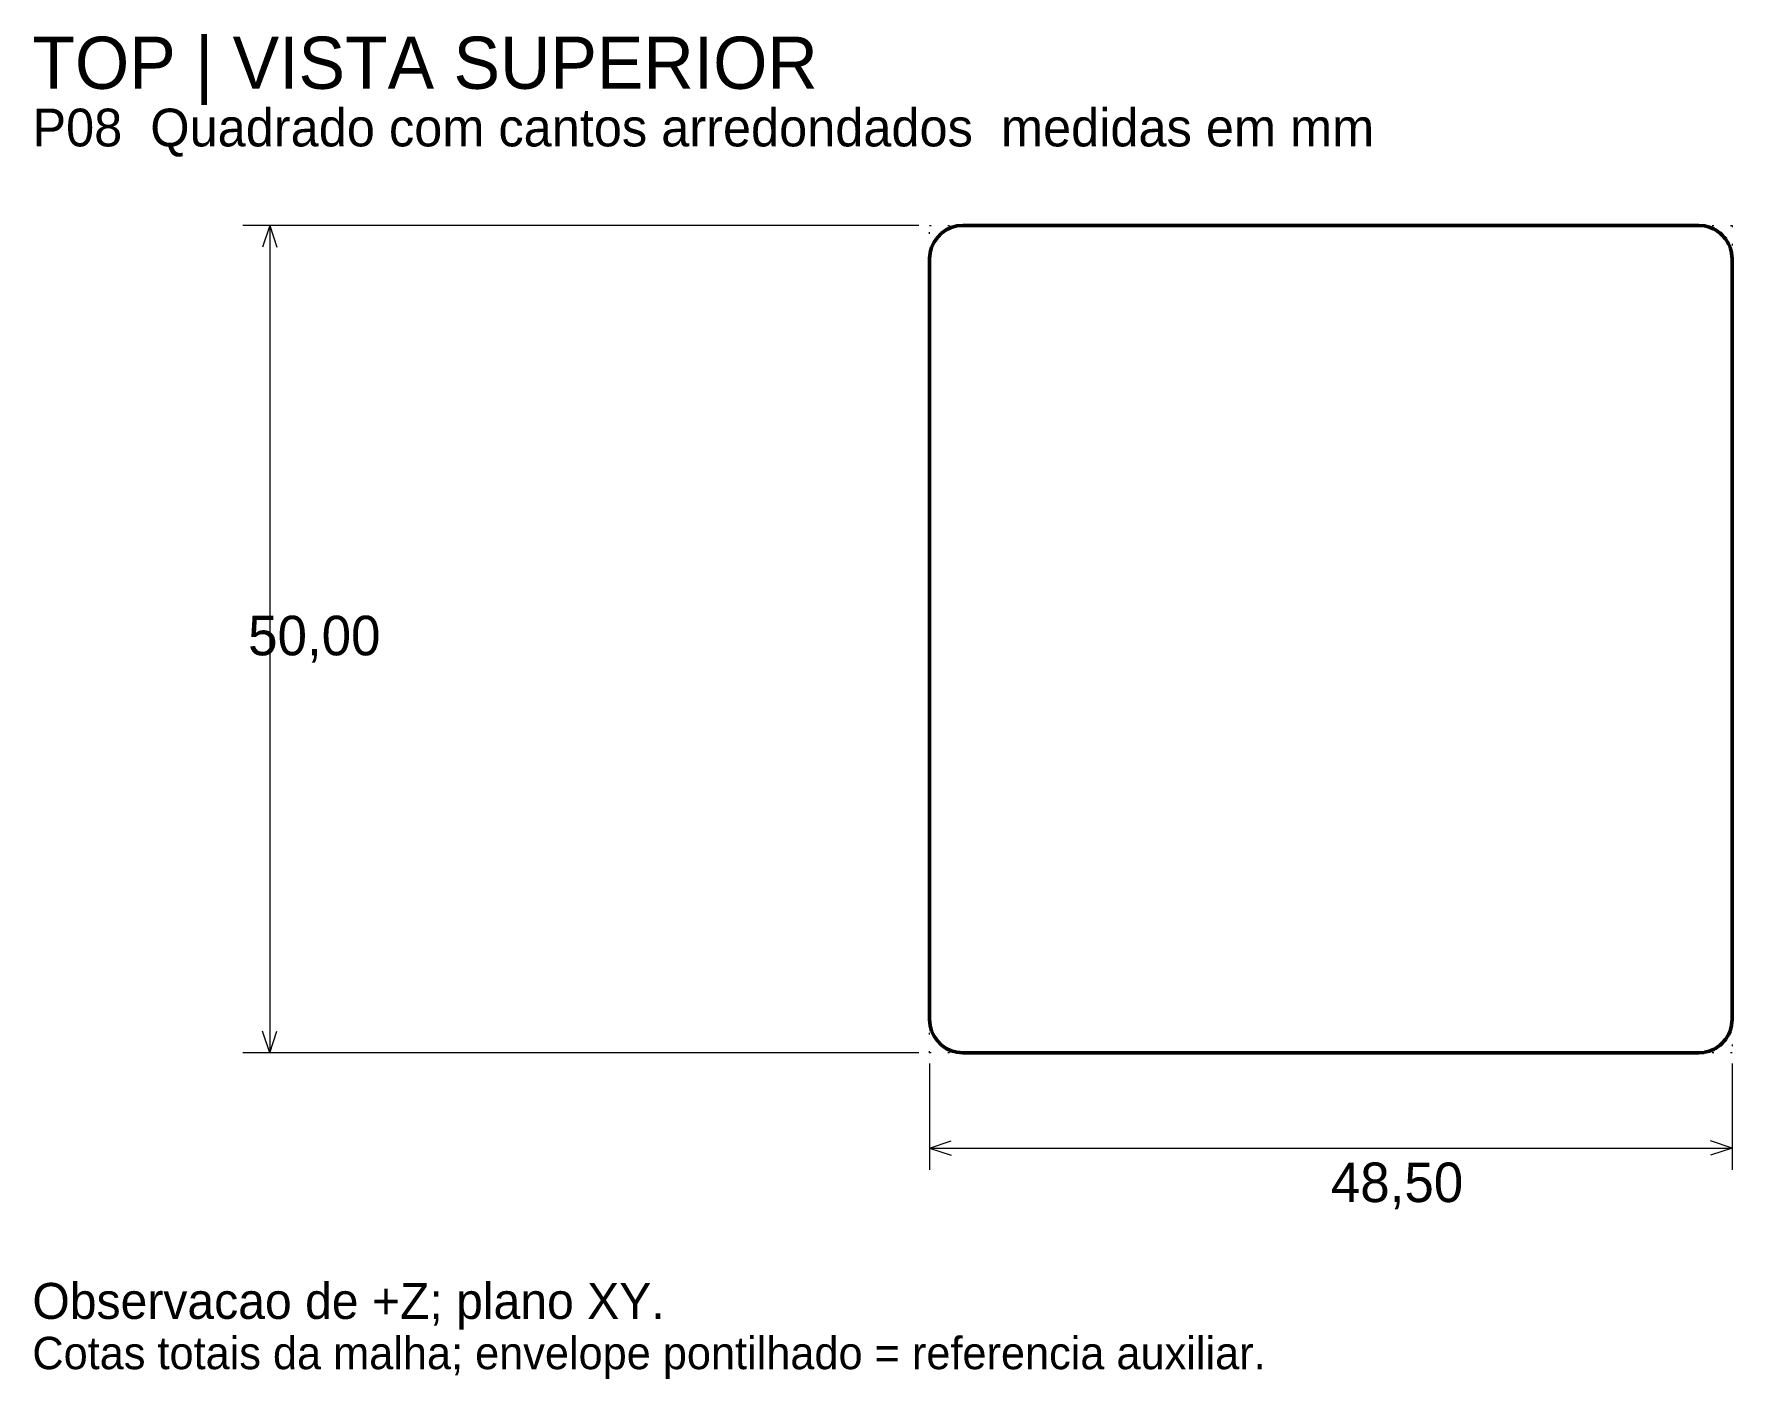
# Model space of a CAD drawing. Header units: millimetres. Extents: x 4 to 107, y 1 to 83.
import ezdxf

# ---------------------------------------------------------------- set-up
doc = ezdxf.new("R2010")
doc.units = ezdxf.units.MM
doc.linetypes.add('DOTTED', pattern=[1, 0, -1])
for name, color, linetype, lineweight in [('REFERENCE', 8, 'DOTTED', 13), ('TEXT', 7, 'CONTINUOUS', 18), ('THIN', 7, 'CONTINUOUS', 18), ('VISIBLE', 7, 'CONTINUOUS', 50)]:
    doc.layers.add(name, color=color, linetype=linetype, lineweight=lineweight)

msp = doc.modelspace()

# ---------------------------------------------------------------- linework, layer by layer
at = {"layer": 'REFERENCE'}
for p, q in [((58.36, 71.2), (106.86, 71.2)), ((58.36, 21.2), (58.36, 71.2)), ((106.86, 71.2), (106.86, 21.2)), ((106.86, 21.2), (58.36, 21.2))]:
    msp.add_line(p, q, dxfattribs=at)
at = {"layer": 'THIN'}
for p, q in [((57.71, 71.2), (16.85, 71.2)), ((18.48, 71.2), (18.04, 69.89)), ((18.48, 71.2), (18.48, 21.2)), ((18.48, 71.2), (18.91, 69.89)), ((18.48, 21.2), (18.04, 22.5)), ((18.48, 21.2), (18.91, 22.5)), ((57.71, 21.2), (16.85, 21.2)), ((58.36, 20.54), (58.36, 14.13)), ((106.86, 20.54), (106.86, 14.13)), ((58.36, 15.43), (59.66, 15.87)), ((58.36, 15.43), (106.86, 15.43)), ((58.36, 15.43), (59.66, 15)), ((106.86, 15.43), (105.55, 15.87)), ((106.86, 15.43), (105.55, 15))]:
    msp.add_line(p, q, dxfattribs=at)
at = {"layer": 'VISIBLE'}
for p, q in [((59.07, 70.73), (59.36, 70.93)), ((59.36, 70.93), (59.67, 71.08)), ((59.67, 71.08), (60.01, 71.17)), ((60.01, 71.17), (60.36, 71.2)), ((60.36, 71.2), (104.86, 71.2)), ((104.86, 71.2), (105.17, 71.17)), ((105.17, 71.17), (105.21, 71.17)), ((105.21, 71.17), (105.48, 71.1)), ((105.48, 71.1), (105.54, 71.08)), ((105.54, 71.08), (105.77, 70.98)), ((105.77, 70.98), (105.86, 70.93)), ((105.86, 70.93), (106.03, 70.81)), ((58.39, 69.54), (58.48, 69.88)), ((58.48, 69.88), (58.63, 70.2)), ((58.63, 70.2), (58.83, 70.48)), ((58.83, 70.48), (59.07, 70.73)), ((106.03, 70.81), (106.14, 70.73)), ((106.14, 70.73), (106.27, 70.61)), ((106.27, 70.61), (106.39, 70.48)), ((106.39, 70.48), (106.48, 70.37)), ((106.48, 70.37), (106.59, 70.2)), ((106.59, 70.2), (106.64, 70.1)), ((106.64, 70.1), (106.74, 69.88)), ((106.74, 69.88), (106.76, 69.81)), ((106.76, 69.81), (106.83, 69.54)), ((58.36, 69.2), (58.39, 69.54)), ((58.36, 23.2), (58.36, 69.2)), ((106.83, 69.54), (106.83, 69.51)), ((106.83, 69.51), (106.86, 69.2)), ((106.86, 23.2), (106.86, 69.2)), ((58.36, 23.2), (58.39, 22.85)), ((58.39, 22.85), (58.48, 22.51)), ((106.76, 22.58), (106.83, 22.85)), ((106.83, 22.88), (106.86, 23.2)), ((106.83, 22.85), (106.83, 22.88)), ((58.48, 22.51), (58.63, 22.2)), ((58.63, 22.2), (58.83, 21.91)), ((58.83, 21.91), (59.07, 21.66)), ((59.07, 21.66), (59.36, 21.46)), ((105.86, 21.46), (106.03, 21.58)), ((106.03, 21.58), (106.14, 21.66)), ((106.14, 21.66), (106.27, 21.78)), ((106.27, 21.78), (106.39, 21.91)), ((106.39, 21.91), (106.48, 22.02)), ((106.48, 22.02), (106.59, 22.2)), ((106.59, 22.2), (106.64, 22.29)), ((106.64, 22.29), (106.74, 22.51)), ((106.74, 22.51), (106.76, 22.58)), ((59.36, 21.46), (59.67, 21.32)), ((59.67, 21.32), (60.01, 21.23)), ((60.01, 21.23), (60.36, 21.2)), ((60.36, 21.2), (104.86, 21.2)), ((104.86, 21.2), (105.17, 21.22)), ((105.17, 21.22), (105.21, 21.23)), ((105.21, 21.23), (105.48, 21.29)), ((105.48, 21.29), (105.54, 21.32)), ((105.54, 21.32), (105.77, 21.41)), ((105.77, 21.41), (105.86, 21.46))]:
    msp.add_line(p, q, dxfattribs=at)

# ---------------------------------------------------------------- texts
at = {"layer": 'TEXT'}
for s, height, p in [('TOP | VISTA SUPERIOR', 3.1522, (4.13, 79.46)), ('P08  Quadrado com cantos arredondados  medidas em mm', 2.2826, (4.13, 75.98)), ('50,00', 2.391, (17.17, 45.22)), ('48,50', 2.391, (82.61, 12.17)), ('Observacao de +Z; plano XY.', 2.1739, (4.13, 5.11)), ('Cotas totais da malha; envelope pontilhado = referencia auxiliar.', 1.9565, (4.13, 2.07))]:
    msp.add_text(s, height=height, dxfattribs=at).set_placement(p)

doc.saveas('drawing.dxf')
